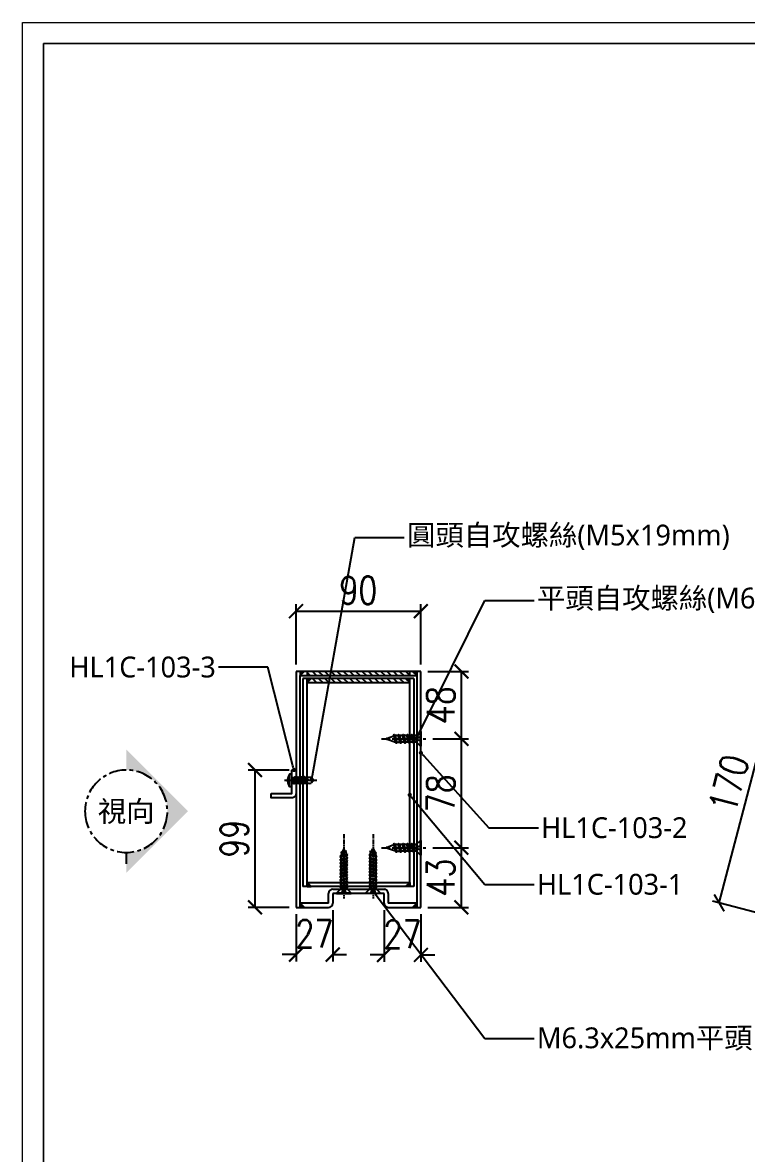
# Model space of a CAD drawing. Extents: x -3378 to 102197, y -3799 to 48702.
# Drawn here: x 15492 to 16014, y -1837 to -1022 of the extents above; entities that cross this region are included whole.
import ezdxf
from ezdxf import colors
from ezdxf.entities.mleader import LeaderData, LeaderLine
from ezdxf.enums import TextEntityAlignment as Align
from ezdxf.math import Vec2, Vec3

# ---------------------------------------------------------------- set-up
doc = ezdxf.new("R2010")
doc.units = 0
doc.linetypes.add('CEN1', pattern=[9, 6, -1, 1, -1])
doc.linetypes.add('CENTER', pattern=[2, 1.25, -0.25, 0.25, -0.25])
for name, color, linetype in [('ARR', 6, 'Continuous'), ('CENTER', 4, 'CENTER'), ('DIM', 173, 'Continuous'), ('GM_ANNO_LABL', 4, 'Continuous'), ('GM_ANNO_TEXT', 7, 'Continuous'), ('剖面線 HATCH', 251, 'Continuous'), ('螺絲 固定五金 FASTENERS', 124, 'Continuous'), ('螺絲、螺栓', 4, 'Continuous'), ('視覺模型鋁擠型暫替', 4, 'Continuous'), ('金屬面材 METAL PANEL', 2, 'Continuous'), ('镀锌钢板', 3, 'Continuous')]:
    doc.layers.add(name, color=color, linetype=linetype)
doc.layers.add('GM_CNST', color=171, linetype='Continuous', lineweight=5, plot=False)
doc.styles.add('GM', font='')
doc.styles.add('GM_ANNO_TEXT', font='simplex.shx', dxfattribs={"width": 0.8})
doc.styles.get('GM').set_extended_font_data('Microsoft JhengHei')
doc.dimstyles.new('GM_DIM', dxfattribs={"dimscale": 0, "dimtxt": 20, "dimasz": 10, "dimexe": 5, "dimexo": 5, "dimgap": 5, "dimtad": 1, "dimdec": 0, "dimdsep": 46, "dimtxsty": 'GM_ANNO_TEXT', "dimblk": 'ARCHTICK', "dimcen": 0, "dimclrd": 4, "dimclre": 4, "dimclrt": 10, "dimadec": 0, "dimazin": 2, "dimtfac": 1, "dimtdec": 0, "dimtix": 1, "dimtofl": 0, "dimtmove": 2, "dimatfit": 3, "dimfxl": 1.5, "dimarcsym": 1})
pattern_1 = [(225.01674839, (198973.66244, 621170.6235), (0.4420709054, -0.44181253335), [])]
pattern_2 = [(135, (1110744.7026, -451729.81246), (-0.44194173824, -0.44194173824), [])]

# ---------------------------------------------------------------- blocks, each defined once
blk = doc.blocks.new('_Dot')
at = {"color": 0, "linetype": 'ByBlock', "lineweight": -2}
blk.add_line((-0.5, 0), (-1, 0), dxfattribs=at)
at = {"color": 0, "linetype": 'ByBlock', "const_width": 0.5}
blk.add_lwpolyline([(-0.25, 0, 1), (0.25, 0, 1)], format="xyb", close=True, dxfattribs=at)
blk = doc.blocks.new('_ArchTick')
at = {"color": 0, "linetype": 'ByBlock', "const_width": 0.15}
blk.add_lwpolyline([(-0.5, -0.5), (0.5, 0.5)], dxfattribs=at)
blk = doc.blocks.new('*D1417')
at = {"layer": 'Defpoints', "color": 0, "transparency": 16777216}
for p in [(15779.49, -1446.28), (15689.48, -1489.81), (15779.49, -1489.81)]:
    blk.add_point(p, dxfattribs=at)
at = {"layer": 'DIM', "color": 4, "lineweight": -2, "transparency": 16777216}
for p, q in [((15689.48, -1484.81), (15689.48, -1441.28)), ((15779.49, -1484.81), (15779.49, -1441.28)), ((15689.48, -1446.28), (15779.49, -1446.28))]:
    blk.add_line(p, q, dxfattribs=at)
at = {"layer": 'DIM', "color": 4, "lineweight": -2, "transparency": 16777216, "xscale": 10, "yscale": 10, "zscale": 10, "rotation": 180}
blk.add_blockref('_ArchTick', (15689.48, -1446.28), dxfattribs=at)
at = {"layer": 'DIM', "color": 4, "lineweight": -2, "transparency": 16777216, "xscale": 10, "yscale": 10, "zscale": 10}
blk.add_blockref('_ArchTick', (15779.49, -1446.28), dxfattribs=at)
at = {"layer": 'DIM', "color": 10, "transparency": 16777216, "insert": (15734.48, -1431.28), "char_height": 20, "attachment_point": 5, "style": 'GM_ANNO_TEXT'}
blk.add_mtext('90', dxfattribs=at)
blk = doc.blocks.new('*D1418')
at = {"layer": 'Defpoints', "color": 0, "transparency": 16777216}
for p in [(15689.48, -1659.81), (15715.99, -1656.81), (15715.99, -1693.87)]:
    blk.add_point(p, dxfattribs=at)
at = {"layer": 'DIM', "color": 4, "lineweight": -2, "transparency": 16777216}
for p, q in [((15715.99, -1661.81), (15715.99, -1698.87)), ((15689.48, -1664.81), (15689.48, -1698.87)), ((15689.48, -1693.87), (15679.48, -1693.87)), ((15715.99, -1693.87), (15725.99, -1693.87))]:
    blk.add_line(p, q, dxfattribs=at)
at = {"layer": 'DIM', "color": 4, "lineweight": -2, "transparency": 16777216, "xscale": 10, "yscale": 10, "zscale": 10}
blk.add_blockref('_ArchTick', (15689.48, -1693.87), dxfattribs=at)
at = {"layer": 'DIM', "color": 4, "lineweight": -2, "transparency": 16777216, "xscale": 10, "yscale": 10, "zscale": 10, "rotation": 180}
blk.add_blockref('_ArchTick', (15715.99, -1693.87), dxfattribs=at)
at = {"layer": 'DIM', "color": 10, "transparency": 16777216, "insert": (15702.73, -1678.87), "char_height": 20, "attachment_point": 5, "style": 'GM_ANNO_TEXT'}
blk.add_mtext('27', dxfattribs=at)
blk = doc.blocks.new('*D1419')
at = {"layer": 'Defpoints', "color": 0, "transparency": 16777216}
for p in [(16037.55, -1492.13), (16078.95, -1502.96), (16035.94, -1667.43)]:
    blk.add_point(p, dxfattribs=at)
at = {"layer": 'DIM', "color": 4, "lineweight": -2, "transparency": 16777216}
for p, q in [((16074.11, -1501.7), (16032.71, -1490.87)), ((15994.53, -1656.6), (16037.55, -1492.13)), ((16031.1, -1666.17), (15989.7, -1655.34))]:
    blk.add_line(p, q, dxfattribs=at)
at = {"layer": 'DIM', "color": 4, "lineweight": -2, "transparency": 16777216, "xscale": 10, "yscale": 10, "zscale": 10}
for p, rotation in [((16037.55, -1492.13), 75.34429539571796), ((15994.53, -1656.6), 255.3442953957179)]:
    blk.add_blockref('_ArchTick', p, dxfattribs=dict(at, rotation=rotation))
at = {"layer": 'DIM', "color": 10, "transparency": 16777216, "insert": (16001.53, -1570.57), "char_height": 20, "attachment_point": 5, "rotation": 75.3443, "style": 'GM_ANNO_TEXT'}
blk.add_mtext('170', dxfattribs=at)
blk = doc.blocks.new('*u927')
at = {"layer": 'CENTER', "color": 0, "ltscale": 5}
blk.add_line((28.28, 0), (-3.62, 0), dxfattribs=at)
at = {"layer": '螺絲、螺栓', "color": 0, "linetype": 'ByBlock', "ltscale": 0.2}
for p, q in [((0.3, 5.3), (0.3, -5.3)), ((3.1, 2.5), (3.1, -2.5)), ((3.1, 2.39), (4.64, 2.39)), ((5.08, 3.15), (6.34, -3.15)), ((5.7, 2.39), (7.79, 2.39)), ((8.23, 3.15), (9.49, -3.15)), ((8.85, 2.39), (10.94, 2.39)), ((11.38, 3.15), (12.64, -3.15)), ((12, 2.39), (14.09, 2.39)), ((14.53, 3.15), (15.79, -3.15)), ((17.24, 2.39), (15.15, 2.39)), ((17.68, 3.15), (18.94, -3.15)), ((18.17, 2.61), (24.84, 0.24)), ((3.1, -2.39), (5.9, -2.39)), ((6.96, -2.39), (9.05, -2.39)), ((10.11, -2.39), (12.2, -2.39)), ((13.26, -2.39), (15.35, -2.39)), ((16.41, -2.39), (18.5, -2.39)), ((24.84, -0.23), (19.52, -2.25))]:
    blk.add_line(p, q, dxfattribs=at)
blk.add_lwpolyline([(3.1, -2.5), (0.3, -5.3), (0, -5.3), (0, 5.3), (0.3, 5.3), (3.1, 2.5)], dxfattribs=at)
blk.add_lwpolyline([(0, 1.61, -0.048054), (2.67, 0.68, -0.292428), (3.1, 0, -0.292428), (2.67, -0.68, -0.048054), (0, -1.61, -0.048054)], format="xyb", dxfattribs=at)
for points in [[(6.34, -3.15), (5.9, -2.39), (4.64, 2.39), (5.08, 3.15), (5.27, 3.15), (5.7, 2.39), (6.96, -2.39), (6.53, -3.15)], [(9.49, -3.15), (9.05, -2.39), (7.79, 2.39), (8.23, 3.15), (8.42, 3.15), (8.85, 2.39), (10.11, -2.39), (9.68, -3.15)], [(12.64, -3.15), (12.2, -2.39), (10.94, 2.39), (11.38, 3.15), (11.57, 3.15), (12, 2.39), (13.26, -2.39), (12.83, -3.15)], [(15.79, -3.15), (15.35, -2.39), (14.09, 2.39), (14.53, 3.15), (14.72, 3.15), (15.15, 2.39), (16.41, -2.39), (15.98, -3.15)], [(18.94, -3.15), (18.5, -2.39), (17.24, 2.39), (17.68, 3.15), (17.87, 3.15), (18.3, 2.39), (19.56, -2.39), (19.13, -3.15)]]:
    blk.add_lwpolyline(points, close=True, dxfattribs=at)
blk.add_arc((24.75, 0), 0.252, 292.16272, 69.4623, dxfattribs=at)
blk = doc.blocks.new('*U929')
blk.add_blockref('*u927', (0, 0))
blk = doc.blocks.new('A$C4E2A2353')
at = {"layer": 'ARR', "color": 0, "linetype": 'CEN1', "ltscale": 0.5}
blk.add_line((42.86, 0), (-3.62, 0), dxfattribs=at)
at = {"layer": 'ARR', "color": 0, "linetype": 'ByBlock', "ltscale": 0.3}
for p, q in [((0.3, -5.3), (0.3, 5.3)), ((3.1, -2.5), (3.1, 2.5)), ((4.38, 2.15), (3.1, 2.15)), ((3.1, 1.24), (3.82, -2.16)), ((4.71, 2.87), (4.38, 2.15)), ((4.38, 2.15), (5.3, -2.16)), ((4.43, 1.96), (5.34, -2.36)), ((5.34, 2.15), (4.71, 2.87)), ((4.71, 2.87), (5.93, -2.88)), ((4.89, 2.06), (5.8, -2.26)), ((6.82, 2.15), (5.34, 2.15)), ((5.34, 2.15), (6.26, -2.16)), ((5.34, 2.15), (6.26, -2.16)), ((7.15, 2.87), (6.82, 2.15)), ((6.82, 2.15), (7.74, -2.16)), ((6.86, 1.96), (7.78, -2.36)), ((7.78, 2.15), (7.15, 2.87)), ((7.15, 2.87), (8.37, -2.88)), ((7.32, 2.06), (8.24, -2.26)), ((9.26, 2.15), (7.78, 2.15)), ((7.78, 2.15), (8.7, -2.16)), ((7.78, 2.15), (8.7, -2.16)), ((9.59, 2.87), (9.26, 2.15)), ((9.26, 2.15), (10.17, -2.16)), ((9.3, 1.96), (10.21, -2.36)), ((10.22, 2.15), (9.59, 2.87)), ((9.59, 2.87), (10.81, -2.88)), ((9.76, 2.06), (10.67, -2.26)), ((11.7, 2.15), (10.22, 2.15)), ((10.22, 2.15), (11.13, -2.16)), ((10.22, 2.15), (11.13, -2.16)), ((12.02, 2.87), (11.7, 2.15)), ((11.7, 2.15), (12.61, -2.16)), ((11.74, 1.96), (12.65, -2.36)), ((12.66, 2.15), (12.02, 2.87)), ((12.02, 2.87), (13.24, -2.88)), ((12.2, 2.06), (13.11, -2.26)), ((14.13, 2.15), (12.66, 2.15)), ((12.66, 2.15), (13.57, -2.16)), ((12.66, 2.15), (13.57, -2.16)), ((14.46, 2.87), (14.13, 2.15)), ((14.13, 2.15), (15.05, -2.16)), ((14.18, 1.96), (15.09, -2.36)), ((15.09, 2.15), (14.46, 2.87)), ((14.46, 2.87), (15.68, -2.88)), ((14.64, 2.06), (15.55, -2.26)), ((16.57, 2.15), (15.09, 2.15)), ((15.09, 2.15), (16.01, -2.16)), ((15.09, 2.15), (16.01, -2.16)), ((16.9, 2.87), (16.57, 2.15)), ((16.57, 2.15), (17.49, -2.16)), ((16.61, 1.96), (17.53, -2.36)), ((17.53, 2.15), (16.9, 2.87)), ((16.9, 2.87), (18.12, -2.88)), ((17.07, 2.06), (17.99, -2.26)), ((19.01, 2.15), (17.53, 2.15)), ((17.53, 2.15), (18.45, -2.16)), ((17.53, 2.15), (18.45, -2.16)), ((19.34, 2.87), (19.01, 2.15)), ((19.01, 2.15), (19.92, -2.16)), ((19.05, 1.96), (19.96, -2.36)), ((19.97, 2.15), (19.34, 2.87)), ((19.34, 2.87), (20.56, -2.88)), ((19.51, 2.06), (20.42, -2.26)), ((21.45, 2.15), (19.97, 2.15)), ((19.97, 2.15), (20.88, -2.16)), ((19.97, 2.15), (20.88, -2.16)), ((21.77, 2.87), (21.45, 2.15)), ((21.77, 2.87), (21.45, 2.15)), ((21.45, 2.15), (22.36, -2.16)), ((21.45, 2.15), (22.36, -2.16)), ((21.49, 1.96), (22.4, -2.36)), ((21.49, 1.96), (22.4, -2.36)), ((22.41, 2.15), (21.77, 2.87)), ((21.77, 2.87), (22.99, -2.88)), ((22.41, 2.15), (21.77, 2.87)), ((21.77, 2.87), (22.99, -2.88)), ((21.95, 2.06), (22.86, -2.26)), ((21.95, 2.06), (22.86, -2.26)), ((23.88, 2.15), (22.41, 2.15)), ((22.41, 2.15), (23.32, -2.16)), ((23.88, 2.15), (22.41, 2.15)), ((22.41, 2.15), (23.32, -2.16)), ((22.41, 2.15), (23.32, -2.16)), ((22.41, 2.15), (23.32, -2.16)), ((24.21, 2.87), (23.88, 2.15)), ((24.21, 2.87), (23.88, 2.15)), ((23.88, 2.15), (24.8, -2.16)), ((23.88, 2.15), (24.8, -2.16)), ((23.93, 1.96), (24.84, -2.36)), ((23.93, 1.96), (24.84, -2.36)), ((24.84, 2.15), (24.21, 2.87)), ((24.21, 2.87), (25.43, -2.88)), ((24.84, 2.15), (24.21, 2.87)), ((24.21, 2.87), (25.43, -2.88)), ((24.38, 2.06), (25.3, -2.26)), ((24.38, 2.06), (25.3, -2.26)), ((26.32, 2.15), (24.84, 2.15)), ((24.84, 2.15), (25.76, -2.16)), ((26.32, 2.15), (24.84, 2.15)), ((24.84, 2.15), (25.76, -2.16)), ((24.84, 2.15), (25.76, -2.16)), ((24.84, 2.15), (25.76, -2.16)), ((26.65, 2.87), (26.32, 2.15)), ((26.65, 2.87), (26.32, 2.15)), ((26.32, 2.15), (27.24, -2.16)), ((26.32, 2.15), (27.24, -2.16)), ((26.36, 1.96), (27.28, -2.36)), ((26.36, 1.96), (27.28, -2.36)), ((27.28, 2.15), (26.65, 2.87)), ((26.65, 2.87), (27.87, -2.88)), ((27.28, 2.15), (26.65, 2.87)), ((26.65, 2.87), (27.87, -2.88)), ((26.82, 2.06), (27.74, -2.26)), ((26.82, 2.06), (27.74, -2.26)), ((28.91, 1.45), (27.28, 2.15)), ((27.28, 2.15), (28.19, -2.16)), ((27.28, 2.15), (28.19, -2.16)), ((27.28, 2.15), (28.19, -2.16)), ((27.28, 2.15), (28.19, -2.16)), ((29.24, 2.17), (28.91, 1.45)), ((28.91, 1.45), (29.52, -1.46)), ((29.96, 0.99), (29.24, 2.17)), ((29.24, 2.17), (30.16, -2.18)), ((32.25, 0), (29.96, 1.25)), ((29.96, 0.99), (30.39, -1)), ((32.26, 0), (32.25, 0)), ((3.1, -1.02), (3.49, -2.88)), ((3.1, -2.44), (3.49, -2.88)), ((3.49, -2.88), (3.82, -2.16)), ((3.82, -2.16), (5.3, -2.16)), ((5.3, -2.16), (5.93, -2.88)), ((5.93, -2.88), (6.26, -2.16)), ((6.26, -2.16), (7.74, -2.16)), ((7.74, -2.16), (8.37, -2.88)), ((8.37, -2.88), (8.7, -2.16)), ((8.7, -2.16), (10.17, -2.16)), ((10.17, -2.16), (10.81, -2.88)), ((10.81, -2.88), (11.13, -2.16)), ((11.13, -2.16), (12.61, -2.16)), ((12.61, -2.16), (13.24, -2.88)), ((13.24, -2.88), (13.57, -2.16)), ((13.57, -2.16), (15.05, -2.16)), ((15.05, -2.16), (15.68, -2.88)), ((15.68, -2.88), (16.01, -2.16)), ((16.01, -2.16), (17.49, -2.16)), ((17.49, -2.16), (18.12, -2.88)), ((18.12, -2.88), (18.45, -2.16)), ((18.45, -2.16), (19.92, -2.16)), ((19.92, -2.16), (20.56, -2.88)), ((20.56, -2.88), (20.88, -2.16)), ((20.88, -2.16), (22.36, -2.16)), ((22.36, -2.16), (22.99, -2.88)), ((22.36, -2.16), (22.99, -2.88)), ((22.99, -2.88), (23.32, -2.16)), ((22.99, -2.88), (23.32, -2.16)), ((23.32, -2.16), (24.8, -2.16)), ((23.32, -2.16), (24.8, -2.16)), ((24.8, -2.16), (25.43, -2.88)), ((24.8, -2.16), (25.43, -2.88)), ((25.43, -2.88), (25.76, -2.16)), ((25.43, -2.88), (25.76, -2.16)), ((25.76, -2.16), (27.24, -2.16)), ((25.76, -2.16), (27.24, -2.16)), ((27.24, -2.16), (27.87, -2.88)), ((27.24, -2.16), (27.87, -2.88)), ((27.87, -2.88), (28.19, -2.16)), ((27.87, -2.88), (28.19, -2.16)), ((28.19, -2.16), (29.52, -1.46)), ((29.52, -1.46), (30.16, -2.18)), ((30.16, -2.18), (30.39, -1)), ((30.39, -1), (32.25, -0.01)), ((32.25, -0.01), (32.26, 0))]:
    blk.add_line(p, q, dxfattribs=at)
blk.add_lwpolyline([(3.1, 2.5), (0.3, 5.3), (0, 5.3), (0, -5.3), (0.3, -5.3), (3.1, -2.5)], dxfattribs=at)
blk.add_lwpolyline([(0, -1.61, 0.048054), (2.67, -0.68, 0.292428), (3.1, 0, 0.292428), (2.67, 0.68, 0.048054), (0, 1.61, 0.048054)], format="xyb", dxfattribs=at)
blk = doc.blocks.new('*U920')
at = {"layer": '螺絲、螺栓', "color": 0, "linetype": 'ByBlock', "xscale": -1, "rotation": 180}
blk.add_blockref('A$C4E2A2353', (0, 0), dxfattribs=at)
blk = doc.blocks.new('*D1420')
at = {"layer": 'Defpoints', "color": 0, "transparency": 16777216}
for p in [(15752.99, -1656.81), (15779.49, -1659.81), (15779.49, -1694.12)]:
    blk.add_point(p, dxfattribs=at)
at = {"layer": 'DIM', "color": 4, "lineweight": -2, "transparency": 16777216}
for p, q in [((15752.99, -1661.81), (15752.99, -1699.12)), ((15779.49, -1664.81), (15779.49, -1699.12)), ((15752.99, -1694.12), (15742.99, -1694.12)), ((15779.49, -1694.12), (15789.49, -1694.12))]:
    blk.add_line(p, q, dxfattribs=at)
at = {"layer": 'DIM', "color": 4, "lineweight": -2, "transparency": 16777216, "xscale": 10, "yscale": 10, "zscale": 10}
blk.add_blockref('_ArchTick', (15752.99, -1694.12), dxfattribs=at)
at = {"layer": 'DIM', "color": 4, "lineweight": -2, "transparency": 16777216, "xscale": 10, "yscale": 10, "zscale": 10, "rotation": 180}
blk.add_blockref('_ArchTick', (15779.49, -1694.12), dxfattribs=at)
at = {"layer": 'DIM', "color": 10, "transparency": 16777216, "insert": (15766.24, -1679.12), "char_height": 20, "attachment_point": 5, "style": 'GM_ANNO_TEXT'}
blk.add_mtext('27', dxfattribs=at)
blk = doc.blocks.new('M5x16圓頭自攻')
at = {"layer": 'ARR', "color": 0, "linetype": 'CENTER', "ltscale": 0.87}
blk.add_line((18, 0), (-5.1, 0), dxfattribs=at)
at = {"layer": 'ARR', "color": 0, "linetype": 'ByBlock', "ltscale": 0.3}
for p, q in [((-1.61, -4.5), (-1.61, 4.5)), ((0.5, 2.24), (1.14, 1.9)), ((0.72, 2.13), (1.65, -2.5)), ((1.89, 1.9), (1.14, 1.9)), ((2.24, 2.5), (3.24, -2.5)), ((3.48, 1.9), (2.73, 1.9)), ((3.83, 2.5), (4.83, -2.5)), ((5.07, 1.9), (4.32, 1.9)), ((5.42, 2.5), (6.42, -2.5)), ((6.81, 1.9), (5.91, 1.9)), ((7.16, 2.5), (8.16, -2.5)), ((8.4, 1.9), (7.65, 1.9)), ((8.73, 1.9), (7.98, 1.9)), ((9.08, 2.5), (9.7, -0.6)), ((14.12, 2.1), (9.46, 2.1)), ((15.83, 0.06), (14.12, 2.1)), ((15.83, 0.06), (15.95, 0.06)), ((16, -0.01), (16, 0.01)), ((2.14, -1.9), (2.89, -1.9)), ((3.73, -1.9), (4.48, -1.9)), ((5.32, -1.9), (6.07, -1.9)), ((6.91, -1.9), (7.81, -1.9)), ((8.54, -2.1), (12.91, -2.1)), ((15.83, -0.06), (14.12, -2.1)), ((15.83, -0.06), (15.95, -0.06))]:
    blk.add_line(p, q, dxfattribs=at)
blk.add_lwpolyline([(-2.98, -0.5, 0.134476), (-1.61, -4.5), (-0.58, -4.5, 0.198912), (-0.44, -4.44), (-0.06, -4.06, 0.198912), (0, -3.92), (0, 3.92, 0.198912), (-0.06, 4.06), (-0.44, 4.44, 0.198912), (-0.58, 4.5), (-1.61, 4.5, 0.134562), (-2.98, 0.5), (-2.48, 0.5), (-2.48, -0.5), (-2.98, -0.5)], format="xyb", dxfattribs=at)
blk.add_lwpolyline([(1.14, 1.9), (2.14, -1.9), (1.8, -2.5), (1.65, -2.5), (1.3, -1.9), (0.3, 1.9), (0.5, 2.24)], dxfattribs=at)
for points in [[(3.24, -2.5), (2.89, -1.9), (1.89, 1.9), (2.24, 2.5), (2.39, 2.5), (2.73, 1.9), (3.73, -1.9), (3.39, -2.5)], [(4.83, -2.5), (4.48, -1.9), (3.48, 1.9), (3.83, 2.5), (3.98, 2.5), (4.32, 1.9), (5.32, -1.9), (4.98, -2.5)], [(6.42, -2.5), (6.07, -1.9), (5.07, 1.9), (5.42, 2.5), (5.57, 2.5), (5.91, 1.9), (6.91, -1.9), (6.57, -2.5)], [(8.16, -2.5), (7.81, -1.9), (6.81, 1.9), (7.16, 2.5), (7.31, 2.5), (7.65, 1.9), (8.65, -1.9), (8.31, -2.5)], [(9.08, 2.5), (8.73, 1.9), (9.7, -0.6), (9.46, 2.1), (9.23, 2.5)]]:
    blk.add_lwpolyline(points, close=True, dxfattribs=at)
for centre, radius, start, end in [((0.67, 3.07), 0.874, 220.33884, 257.78016), ((10.86, -0.29), 1.2, 56.15202, 236.15202), ((14.85, 6.88), 7.01, 241.64577, 278.00805), ((15.9, 1.75), 1.82, 168.86169, 267.68654), ((15.95, 0.01), 0.05, 0, 90), ((1.17, -3.34), 1.44, 84.73115, 144.21996), ((13.52, 4.88), 7.01, 241.64577, 274.95411), ((15.95, -0.01), 0.05, 270, 0)]:
    blk.add_arc(centre, radius, start, end, dxfattribs=at)
blk = doc.blocks.new('*U255')
blk.add_blockref('M5x16圓頭自攻', (0, 0))
blk = doc.blocks.new('*U47')
blk.add_hatch(color=256).paths.add_polyline_path([(-4.455, 2.97), (0, -1.485), (0, 0, -1), (0, 5.94), (0, 7.425)])
at = {"linetype": 'ByBlock', "ltscale": 3}
blk.add_lwpolyline([(0, 0), (0, -0.823)], dxfattribs=at)
at = {"linetype": 'ByBlock'}
blk.add_circle((0, 2.97), 2.97, dxfattribs=at)
at = {"layer": 'GM_ANNO_TEXT', "style": 'GM'}
blk.add_attdef('圖號', text='', height=1.5, dxfattribs=at).set_placement((0, 2.97), align=Align.MIDDLE_CENTER)
blk = doc.blocks.new('*D1383')
at = {"layer": 'Defpoints', "color": 0, "transparency": 16777216}
for p in [(15660, -1560.8), (15689.48, -1560.8), (15689.48, -1659.81)]:
    blk.add_point(p, dxfattribs=at)
at = {"layer": 'DIM', "color": 4, "lineweight": -2, "transparency": 16777216}
for p, q in [((15684.48, -1560.8), (15655, -1560.8)), ((15660, -1659.81), (15660, -1560.8)), ((15684.48, -1659.81), (15655, -1659.81))]:
    blk.add_line(p, q, dxfattribs=at)
at = {"layer": 'DIM', "color": 4, "lineweight": -2, "transparency": 16777216, "xscale": 10, "yscale": 10, "zscale": 10}
for p, rotation in [((15660, -1560.8), 90), ((15660, -1659.81), 270)]:
    blk.add_blockref('_ArchTick', p, dxfattribs=dict(at, rotation=rotation))
at = {"layer": 'DIM', "color": 10, "transparency": 16777216, "insert": (15645, -1610.3), "char_height": 20, "attachment_point": 5, "rotation": 90, "style": 'GM_ANNO_TEXT'}
blk.add_mtext('99', dxfattribs=at)
blk = doc.blocks.new('*D1384')
at = {"layer": 'Defpoints', "color": 0, "transparency": 16777216}
for p in [(15783.11, -1616.81), (15808.71, -1616.81), (15779.49, -1659.81)]:
    blk.add_point(p, dxfattribs=at)
at = {"layer": 'DIM', "color": 4, "lineweight": -2, "transparency": 16777216}
for p, q in [((15788.11, -1616.81), (15813.71, -1616.81)), ((15808.71, -1659.81), (15808.71, -1616.81)), ((15784.49, -1659.81), (15813.71, -1659.81))]:
    blk.add_line(p, q, dxfattribs=at)
at = {"layer": 'DIM', "color": 4, "lineweight": -2, "transparency": 16777216, "xscale": 10, "yscale": 10, "zscale": 10}
for p, rotation in [((15808.71, -1616.81), 90), ((15808.71, -1659.81), 270)]:
    blk.add_blockref('_ArchTick', p, dxfattribs=dict(at, rotation=rotation))
at = {"layer": 'DIM', "color": 10, "transparency": 16777216, "insert": (15793.71, -1638.31), "char_height": 20, "attachment_point": 5, "rotation": 90, "style": 'GM_ANNO_TEXT'}
blk.add_mtext('43', dxfattribs=at)
blk = doc.blocks.new('*D1385')
at = {"layer": 'Defpoints', "color": 0, "transparency": 16777216}
for p in [(15783.11, -1538.31), (15808.71, -1538.31), (15783.11, -1616.81)]:
    blk.add_point(p, dxfattribs=at)
at = {"layer": 'DIM', "color": 4, "lineweight": -2, "transparency": 16777216}
for p, q in [((15788.11, -1538.31), (15813.71, -1538.31)), ((15808.71, -1616.81), (15808.71, -1538.31)), ((15788.11, -1616.81), (15813.71, -1616.81))]:
    blk.add_line(p, q, dxfattribs=at)
at = {"layer": 'DIM', "color": 4, "lineweight": -2, "transparency": 16777216, "xscale": 10, "yscale": 10, "zscale": 10}
for p, rotation in [((15808.71, -1538.31), 90), ((15808.71, -1616.81), 270)]:
    blk.add_blockref('_ArchTick', p, dxfattribs=dict(at, rotation=rotation))
at = {"layer": 'DIM', "color": 10, "transparency": 16777216, "insert": (15793.71, -1577.56), "char_height": 20, "attachment_point": 5, "rotation": 90, "style": 'GM_ANNO_TEXT'}
blk.add_mtext('78', dxfattribs=at)
blk = doc.blocks.new('*D1386')
at = {"layer": 'Defpoints', "color": 0, "transparency": 16777216}
for p in [(15779.49, -1489.81), (15808.71, -1489.81), (15783.11, -1538.31)]:
    blk.add_point(p, dxfattribs=at)
at = {"layer": 'DIM', "color": 4, "lineweight": -2, "transparency": 16777216}
for p, q in [((15784.49, -1489.81), (15813.71, -1489.81)), ((15808.71, -1538.31), (15808.71, -1489.81)), ((15788.11, -1538.31), (15813.71, -1538.31))]:
    blk.add_line(p, q, dxfattribs=at)
at = {"layer": 'DIM', "color": 4, "lineweight": -2, "transparency": 16777216, "xscale": 10, "yscale": 10, "zscale": 10}
for p, rotation in [((15808.71, -1489.81), 90), ((15808.71, -1538.31), 270)]:
    blk.add_blockref('_ArchTick', p, dxfattribs=dict(at, rotation=rotation))
at = {"layer": 'DIM', "color": 10, "transparency": 16777216, "insert": (15793.71, -1514.06), "char_height": 20, "attachment_point": 5, "rotation": 90, "style": 'GM_ANNO_TEXT'}
blk.add_mtext('48', dxfattribs=at)
blk = doc.blocks.new('TK')
at = {"lineweight": 0}
blk.add_3dface([(3, 5), (415, 5), (415, 294), (3, 294)], dxfattribs=at)
at = {"layer": 'GM_CNST'}
blk.add_lwpolyline([(3, 294), (415, 294), (415, 30.55), (3, 30.55)], close=True, dxfattribs=at)
at = {"layer": 'GM_CNST', "linetype": 'Continuous', "lineweight": 0}
blk.add_3dface([(420, 0), (0, 0), (0, 297), (420, 297)], dxfattribs=at)
at = {"layer": 'GM_ANNO_TEXT', "style": 'GM'}
for tag, p in [('業主', (283.43, 26.37)), ('圖名', (283.48, 9.14))]:
    blk.add_attdef(tag, text='', height=2.56, dxfattribs=at).set_placement(p, align=Align.MIDDLE_LEFT)
for tag, p in [('繪圖者', (109.3, 23.05)), ('比例尺', (166.71, 23.04)), ('設計者', (109.3, 9.56)), ('單位', (138.49, 9.62)), ('日期', (166.62, 9.45))]:
    blk.add_attdef(tag, text='', height=2.56, dxfattribs=at).set_placement(p, align=Align.CENTER)
for p in [(389.45, 19.37), (389.45, 13.69), (359.78, 12.56), (389.45, 8.01)]:
    blk.add_attdef('加工編號', text='', height=2.56, dxfattribs=at).set_placement(p, align=Align.MIDDLE)

msp = doc.modelspace()

# ---------------------------------------------------------------- hatches: boundary and pattern name
at = {"layer": '剖面線 HATCH'}
h = msp.add_hatch(dxfattribs=at)
h.set_pattern_fill('ANSI31', color=256, angle=90)
h.set_pattern_definition([(135, (221132.8216, -422317.2297), (-2.24506403, -2.24506403), [])])
h.paths.add_polyline_path([(15771.491, -1489.745), (15771.491, -1492.745), (15697.481, -1492.745), (15697.481, -1489.745)])
at = {"layer": '視覺模型鋁擠型暫替', "linetype": 'Continuous'}
h = msp.add_hatch(dxfattribs=at)
h.set_pattern_fill('ANSI31', color=1, scale=5, angle=90)
h.set_pattern_definition(pattern_2)
h.paths.add_polyline_path([(15692.476, -1489.746), (15692.477, -1492.745), (15695.476, -1489.745)])
h = msp.add_hatch(dxfattribs=at)
h.set_pattern_fill('ANSI31', color=1, scale=5, angle=90)
h.set_pattern_definition(pattern_2)
h.paths.add_polyline_path([(15773.486, -1489.745), (15776.485, -1492.745), (15776.486, -1489.746)])
h = msp.add_hatch(dxfattribs=at)
h.set_pattern_fill('ANSI31', color=1, scale=5, angle=180.016748)
h.set_pattern_definition([(225.01674839, (198968.6678, 621201.1857), (0.4420709054, -0.44181253335), [])])
h.paths.add_polyline_path([(15697.475, -1497.745), (15700.475, -1494.746), (15697.477, -1494.745)])
h = msp.add_hatch(dxfattribs=at)
h.set_pattern_fill('ANSI31', color=1, scale=5, angle=180.016748)
h.set_pattern_definition([(225.01674839, (198978.6624, 621201.1857), (0.4420709054, -0.44181253335), [])])
h.paths.add_polyline_path([(15771.485, -1494.745), (15768.487, -1494.746), (15771.487, -1497.745)])
h = msp.add_hatch(dxfattribs=at)
h.set_pattern_fill('ANSI31', color=1, scale=5, angle=180.016748)
h.set_pattern_definition([(225.01674839, (198968.6691, 621185.6166), (0.4420709054, -0.44181253335), [])])
h.paths.add_polyline_path([(15697.478, -1644.814), (15700.476, -1644.812), (15697.476, -1641.814)])
h = msp.add_hatch(dxfattribs=at)
h.set_pattern_fill('ANSI31', color=1, scale=5, angle=180.016748)
h.set_pattern_definition([(225.01674839, (198978.66375, 621185.6166), (0.4420709054, -0.44181253335), [])])
h.paths.add_polyline_path([(15771.488, -1641.814), (15768.488, -1644.812), (15771.486, -1644.814)])
h = msp.add_hatch(dxfattribs=at)
h.set_pattern_fill('ANSI31', color=1, scale=5, angle=180.016748)
h.set_pattern_definition(pattern_1)
h.paths.add_polyline_path([(15692.485, -1659.807), (15695.483, -1659.805), (15692.483, -1656.807)])
h = msp.add_hatch(dxfattribs=at)
h.set_pattern_fill('ANSI31', color=1, scale=5, angle=180.016748)
h.set_pattern_definition(pattern_1)
h.paths.add_polyline_path([(15776.489, -1656.807), (15773.489, -1659.805), (15776.487, -1659.807)])
at = {"layer": '镀锌钢板', "linetype": 'Continuous'}
h = msp.add_hatch(dxfattribs=at)
h.set_pattern_fill('ANSI31', color=256, angle=90)
h.set_pattern_definition([(135, (221132.8276, -422322.2297), (-2.24506403, -2.24506403), [])])
h.paths.add_polyline_path([(15768.097, -1494.745), (15768.097, -1497.745), (15700.599, -1497.745), (15700.599, -1494.745)])

# ---------------------------------------------------------------- linework, layer by layer
at = {"layer": '剖面線 HATCH'}
msp.add_lwpolyline([(15771.491, -1492.745), (15771.491, -1489.744), (15697.481, -1489.744), (15697.481, -1492.745)], close=True, dxfattribs=at)
at = {"layer": '視覺模型鋁擠型暫替', "color": 6, "linetype": 'Continuous'}
msp.add_line((15697.477, -1500.745, 0), (15697.477, -1497.745, 0), dxfattribs=at)
at = {"layer": '視覺模型鋁擠型暫替', "color": 1, "linetype": 'Continuous', "elevation": 0}
for points in [[(15695.476, -1489.745), (15692.476, -1489.746), (15692.477, -1492.745), (15695.476, -1489.745)], [(15773.486, -1489.745), (15776.486, -1489.746), (15776.485, -1492.745), (15773.486, -1489.745)], [(15697.475, -1497.745), (15697.477, -1494.745), (15700.475, -1494.746), (15697.475, -1497.745)], [(15771.487, -1497.745), (15771.485, -1494.745), (15768.487, -1494.746), (15771.487, -1497.745)]]:
    msp.add_lwpolyline(points, dxfattribs=at)
at = {"layer": '視覺模型鋁擠型暫替', "color": 1, "linetype": 'Continuous'}
for points in [[(15697.476, -1641.814), (15697.478, -1644.814), (15700.476, -1644.812), (15697.476, -1641.814)], [(15771.488, -1641.814), (15771.486, -1644.814), (15768.488, -1644.812), (15771.488, -1641.814)], [(15692.483, -1656.807), (15692.485, -1659.807), (15695.483, -1659.805), (15692.483, -1656.807)], [(15776.489, -1656.807), (15776.487, -1659.807), (15773.489, -1659.805), (15776.489, -1656.807)]]:
    msp.add_lwpolyline(points, dxfattribs=at)
at = {"layer": '金屬面材 METAL PANEL', "linetype": 'Continuous'}
for p, q in [((15779.485, -1489.745, 0), (15689.477, -1489.745, 0)), ((15689.478, -1489.815), (15689.478, -1659.814)), ((15779.486, -1659.806), (15779.486, -1489.807)), ((15692.477, -1492.745, 0), (15776.485, -1492.745, 0)), ((15692.478, -1659.814), (15692.478, -1492.745)), ((15776.486, -1492.746), (15776.486, -1659.807)), ((15712.986, -1656.814), (15712.986, -1649.814)), ((15715.986, -1646.814), (15752.986, -1646.814)), ((15752.986, -1649.814), (15715.986, -1649.814)), ((15715.986, -1649.814), (15715.986, -1656.814)), ((15752.986, -1656.813), (15752.986, -1649.814)), ((15755.986, -1649.814), (15755.985, -1656.813)), ((15689.478, -1659.814), (15712.986, -1659.814)), ((15712.986, -1656.814), (15692.478, -1656.814)), ((15776.486, -1656.807), (15755.985, -1656.813)), ((15755.987, -1659.813), (15779.486, -1659.806))]:
    msp.add_line(p, q, dxfattribs=at)
at = {"layer": '金屬面材 METAL PANEL'}
msp.add_lwpolyline([(15671.478, -1577.796), (15686.478, -1577.796), (15686.478, -1560.796), (15689.478, -1560.796), (15689.478, -1577.796, -0.4142136), (15686.478, -1580.796), (15671.478, -1580.796)], format="xyb", close=True, dxfattribs=at)
at = {"layer": '金屬面材 METAL PANEL', "linetype": 'Continuous'}
for centre, start, end in [((15715.986, -1649.814), 90, 180), ((15752.986, -1649.814), 359.994974, 90), ((15712.986, -1656.814), 270, 0), ((15755.986, -1656.813), 180, 270.016748)]:
    msp.add_arc(centre, 3, start, end, dxfattribs=at)
at = {"layer": '镀锌钢板', "linetype": 'Continuous'}
for p, q in [((15774.486, -1494.745, 0), (15694.477, -1494.745, 0)), ((15694.478, -1494.745), (15694.478, -1644.814)), ((15697.477, -1497.745, 0), (15771.485, -1497.745, 0)), ((15697.478, -1644.814), (15697.478, -1497.745)), ((15771.486, -1644.814), (15771.486, -1497.745)), ((15774.486, -1494.745), (15774.486, -1644.814)), ((15774.486, -1644.814), (15694.478, -1644.814)), ((15697.478, -1641.814), (15771.486, -1641.814))]:
    msp.add_line(p, q, dxfattribs=at)
msp.add_lwpolyline([(15771.485, -1497.745), (15771.485, -1494.744), (15697.475, -1494.744), (15697.475, -1497.745)], close=True, dxfattribs=at)

# ---------------------------------------------------------------- block references
at = {"xscale": 5, "yscale": 5, "zscale": 5}
msp.add_blockref('TK', (15492.414, -2506.983), dxfattribs=at)
at = {"layer": 'GM_ANNO_LABL', "linetype": 'CENTER'}
ref = msp.add_blockref('*U47', (15567.073, -1620.235), dxfattribs=dict(at, xscale=-10, yscale=10, zscale=10))
ref.add_attrib('圖號', '視向', dxfattribs={"layer": 'GM_ANNO_TEXT', "height": 15, "style": 'GM'}).set_placement((15567.073, -1590.535), align=Align.MIDDLE_CENTER)
at = {"layer": '螺絲 固定五金 FASTENERS'}
for name, p, rotation in [('*U929', (15779.486, -1538.314), 180), ('*U920', (15744.988, -1649.814), 90.00000000000001), ('*U929', (15779.486, -1616.814), 180)]:
    msp.add_blockref(name, p, dxfattribs=dict(at, rotation=rotation))
msp.add_blockref('*U255', (15686.378, -1568.296), dxfattribs=at)
at = {"layer": '螺絲 固定五金 FASTENERS', "xscale": -1, "rotation": 270}
msp.add_blockref('*U920', (15723.988, -1649.814), dxfattribs=at)

# ---------------------------------------------------------------- dimensions: what is measured, and where the dimension line sits
at = {"layer": 'DIM', "color": 1}
for base, p1, p2, picture, middle in [((15779.486, -1446.277), (15689.478, -1489.815), (15779.486, -1489.815), '*D1417', (15734.482, -1431.277)), ((15715.986, -1693.866), (15689.478, -1659.814), (15715.986, -1656.814), '*D1418', (15702.732, -1678.866)), ((15779.488, -1694.124), (15752.986, -1656.813), (15779.488, -1659.806), '*D1420', (15766.237, -1679.124))]:
    dim = msp.add_linear_dim(base=base, p1=p1, p2=p2, dimstyle='GM_DIM', override={"dimscale": 1}, dxfattribs=at)
    dim.commit()
    dim.dimension.update_dxf_attribs({"geometry": picture, "text_midpoint": middle})
for base, p1, p2, picture, middle in [((15808.711, -1489.815), (15783.106, -1538.314), (15779.486, -1489.815), '*D1386', (15793.711, -1514.064)), ((15808.71127, -1538.31361), (15783.10584, -1616.81356), (15783.10584, -1538.31361), '*D1385', (15793.71127, -1577.56359)), ((15660.003, -1560.796), (15689.478, -1659.814), (15689.478, -1560.796), '*D1383', (15645.003, -1610.305)), ((15808.711, -1616.814), (15779.486, -1659.806), (15783.106, -1616.814), '*D1384', (15793.711, -1638.31))]:
    dim = msp.add_linear_dim(base=base, p1=p1, p2=p2, angle=90, dimstyle='GM_DIM', override={"dimscale": 1}, dxfattribs=at)
    dim.commit()
    dim.dimension.update_dxf_attribs({"geometry": picture, "text_midpoint": middle})
dim = msp.add_aligned_dim(p1=(16035.937, -1667.432), p2=(16078.949, -1502.961), distance=42.795, dimstyle='GM_DIM', override={"dimscale": 1}, dxfattribs=at)
dim.commit()
dim.dimension.update_dxf_attribs({"geometry": '*D1419', "text_midpoint": (16001.528, -1570.574)})

# ---------------------------------------------------------------- leaders
at = {"layer": 'GM_ANNO_LABL'}
ml = msp.add_multileader_mtext('Standard', dxfattribs=at)
ml.set_content('{\\fMicrosoft JhengHei|b0|i0|c136|p34;圓頭自攻螺絲(M5x19mm)}', color=256, style='GM')
ml.set_leader_properties()
ml.set_arrow_properties(name='DOT')
ml.build(insert=Vec2(0, 0))
ml.multileader.update_dxf_attribs({"arrow_head_size": 3})
ctx = ml.context
ctx.base_point, ctx.char_height, ctx.arrow_head_size, ctx.plane_origin = Vec3(15767.533, -1393.098), 15, 3, Vec3(15794.313, -1409.114)
notes = []
notes.append((ctx, [(0, (1, 1, 0), (15731.957, -1393.098), (1, 0), 35.576, [(0, [(15700.856, -1567.671)], 0, [])])]))
ctx.mtext.insert, ctx.mtext.flow_direction = Vec3(15769.533, -1383.894), 5
ml = msp.add_multileader_mtext('Standard', dxfattribs=at)
ml.set_content('{\\fMicrosoft JhengHei|b0|i0|c136|p34;平頭自攻螺絲(M6.3x25mm)}', color=256, style='GM')
ml.set_leader_properties()
ml.set_arrow_properties(name='DOT')
ml.build(insert=Vec2(0, 0))
ml.multileader.update_dxf_attribs({"arrow_head_size": 3})
ctx = ml.context
ctx.base_point, ctx.char_height, ctx.arrow_head_size, ctx.plane_origin = Vec3(15861.161, -1438.551), 15, 3, Vec3(15887.941, -1501.151)
notes.append((ctx, [(0, (1, 1, 0), (15825.584, -1438.551), (1, 0), 35.576, [(0, [(15776.504, -1537.912)], 0, [])])]))
ctx.mtext.insert, ctx.mtext.flow_direction = Vec3(15863.161, -1429.347), 5
ml = msp.add_multileader_mtext('Standard', dxfattribs=at)
ml.set_content('{\\fMicrosoft JhengHei|b0|i0|c136|p34;\\C0;HL1C-103-\\fMicrosoft JhengHei|b0|i0|c134|p34;3}', color=256, style='GM')
ml.set_leader_properties()
ml.set_arrow_properties(name='DOT')
ml.build(insert=Vec2(0, 0))
ml.multileader.update_dxf_attribs({"arrow_head_size": 3})
ctx = ml.context
ctx.base_point, ctx.char_height, ctx.arrow_head_size, ctx.plane_origin = Vec3(15520.182, -1486.663), 15, 3, Vec3(15620.438, -1704.786)
ctx.text_align_type = 2
notes.append((ctx, [(0, (1, 1, 0), (15669.242, -1486.663), (-1, 0), 35.576, [(0, [(15687.978, -1560.796)], 0, [])])]))
ctx.mtext.insert, ctx.mtext.alignment, ctx.mtext.flow_direction = Vec3(15631.666, -1479.038), 3, 5
ml = msp.add_multileader_mtext('Standard', dxfattribs=at)
ml.set_content('{\\fMicrosoft JhengHei|b0|i0|c136|p34;\\C0;HL1C-103-\\fMicrosoft JhengHei|b0|i0|c134|p34;2}', color=256, style='GM')
ml.set_leader_properties()
ml.set_arrow_properties(name='DOT')
ml.build(insert=Vec2(0, 0))
ml.multileader.update_dxf_attribs({"arrow_head_size": 3})
ctx = ml.context
ctx.base_point, ctx.char_height, ctx.arrow_head_size, ctx.plane_origin = Vec3(15864.161, -1602.491), 15, 3, Vec3(15828.584, -1692.896)
notes.append((ctx, [(0, (1, 1, 0), (15828.584, -1602.491), (1, 0), 35.576, [(0, [(15779.486, -1548.442)], 0, [])])]))
ctx.mtext.insert, ctx.mtext.flow_direction = Vec3(15866.161, -1594.865), 5
ml = msp.add_multileader_mtext('Standard', dxfattribs=at)
ml.set_content('{\\fMicrosoft JhengHei|b0|i0|c136|p34;\\C0;HL1C-103-\\fMicrosoft JhengHei|b0|i0|c134|p34;1}', color=256, style='GM')
ml.set_leader_properties()
ml.set_arrow_properties(name='DOT')
ml.build(insert=Vec2(0, 0))
ml.multileader.update_dxf_attribs({"arrow_head_size": 3})
ctx = ml.context
ctx.base_point, ctx.char_height, ctx.arrow_head_size, ctx.plane_origin = Vec3(15861.161, -1643.294), 15, 3, Vec3(15825.584, -1718.2)
notes.append((ctx, [(0, (1, 1, 0), (15825.584, -1643.294), (1, 0), 35.576, [(0, [(15771.486, -1578.71)], 0, [])])]))
ctx.mtext.insert, ctx.mtext.flow_direction = Vec3(15863.161, -1635.668), 5
ml = msp.add_multileader_mtext('Standard', dxfattribs=at)
ml.set_content('{\\fMicrosoft JhengHei|b0|i0|c136|p34;\\C0;M6.3x\\fMicrosoft JhengHei|b0|i0|c134|p34;25\\fMicrosoft JhengHei|b0|i0|c136|p34;mm平頭自攻螺絲}', color=256, style='GM')
ml.set_leader_properties()
ml.set_arrow_properties(name='DOT')
ml.build(insert=Vec2(0, 0))
ml.multileader.update_dxf_attribs({"arrow_head_size": 3})
ctx = ml.context
ctx.base_point, ctx.char_height, ctx.arrow_head_size, ctx.plane_origin = Vec3(15861.161, -1754.456), 15, 3, Vec3(15887.702, -1680.782)
notes.append((ctx, [(0, (1, 1, 0), (15825.584, -1754.456), (1, 0), 35.576, [(0, [(15745.542, -1648.535)], 0, [])])]))
ctx.mtext.insert, ctx.mtext.flow_direction = Vec3(15863.161, -1746.379), 5
for ctx, leaders in notes:
    for number, flags, end, landing, length, lines in leaders:
        leader = LeaderData()
        leader.index, (leader.has_last_leader_line, leader.has_dogleg_vector, leader.attachment_direction) = number, flags
        leader.last_leader_point, leader.dogleg_vector, leader.dogleg_length = Vec3(end), Vec3(landing), length
        for number, points, colour, breaks in lines:
            line = LeaderLine()
            line.index, line.vertices, line.color, line.breaks = number, Vec3.list(points), colors.encode_raw_color(colour), breaks
            leader.lines.append(line)
        ctx.leaders.append(leader)

doc.saveas('drawing.dxf')
